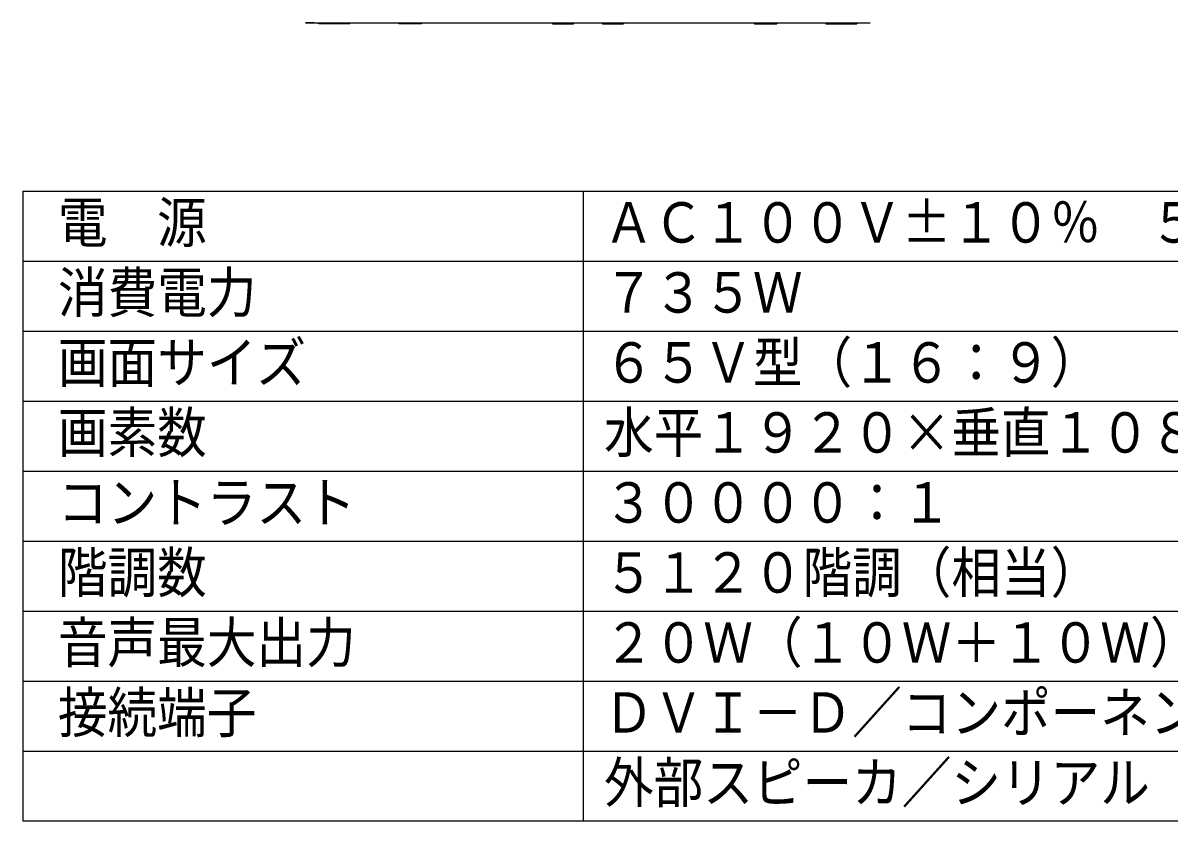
# Model space of a CAD drawing. Units: millimetres, scale not verified. Extents: x -63 to 63, y -57 to 57.
# Drawn here: x -62.5 to 19.4, y -56.5 to 0.5 of the extents above; entities that cross this region are included whole.
import ezdxf
from ezdxf.enums import TextEntityAlignment as Align

# ---------------------------------------------------------------- set-up
doc = ezdxf.new("R2010")
doc.units = ezdxf.units.MM
doc.header["$LTSCALE"] = 0.190236
for name, color, linetype in [('0-0_MOJI1', 2, 'Continuous'), ('0-1_WAKU', 1, 'Continuous'), ('0-2_GAIKEI', 7, 'Continuous'), ('0-3_S1', 7, 'Continuous')]:
    doc.layers.add(name, color=color, linetype=linetype)
doc.styles.add('ＭＳ ゴシック', font='')
doc.styles.get('ＭＳ ゴシック').set_extended_font_data('MS Gothic')

msp = doc.modelspace()

# ---------------------------------------------------------------- linework, layer by layer
at = {"layer": '0-1_WAKU', "color": 4}
for p, q in [((-62.5001, -11.5), (62.5001, -11.5)), ((-62.5001, -11.5), (-62.5001, -56.5001)), ((-22.5, -11.5), (-22.5, -56.5001)), ((62.5001, -56.5001), (-62.5001, -56.5001))]:
    msp.add_line(p, q, dxfattribs=at)
at = {"layer": '0-1_WAKU'}
for p, q in [((-62.5001, -16.5), (62.5001, -16.5)), ((-62.5001, -21.5), (62.5001, -21.5)), ((-62.5001, -26.5), (62.5001, -26.5)), ((-62.5001, -31.5001), (62.5001, -31.5001)), ((-62.5001, -36.5001), (62.5001, -36.5001)), ((-62.5001, -41.5001), (62.5001, -41.5001)), ((-62.5001, -46.5001), (62.5001, -46.5001)), ((-62.5001, -51.5001), (62.5001, -51.5001))]:
    msp.add_line(p, q, dxfattribs=at)
at = {"layer": '0-2_GAIKEI'}
for p, q in [((-42.0218, 0.5044), (-42.3125, 0.5044)), ((-42.0218, 0.5044), (-42.3125, 0.5044)), ((-41.7085, 0.5044), (-42.0215, 0.5044)), ((-41.7085, 0.5044), (-42.0209, 0.5044))]:
    msp.add_line(p, q, dxfattribs=at)
at = {"layer": '0-2_GAIKEI', "color": 1}
for p, q in [((-41.3648, 0.4377), (-41.3648, 0.5044)), ((-39.8648, 0.4377), (-41.3648, 0.4377)), ((-39.8648, 0.4377), (-39.8648, 0.5044)), ((-39.1485, 0.4377), (-39.8648, 0.4377)), ((-39.1485, 0.4377), (-39.1485, 0.5044)), ((-35.6518, 0.4377), (-35.6518, 0.5044)), ((-34.1518, 0.4377), (-35.6518, 0.4377)), ((-34.1518, 0.4377), (-34.1518, 0.5044)), ((-34.0389, 0.4377), (-34.1518, 0.4377)), ((-34.0389, 0.4377), (-34.0389, 0.5044)), ((-24.6828, 0.5044), (-24.6828, 0.4377)), ((-24.6828, 0.4377), (-23.1828, 0.4377)), ((-23.1828, 0.5044), (-23.1828, 0.4377)), ((-19.6161, 0.5044), (-19.6161, 0.4377)), ((-10.26, 0.5044), (-10.26, 0.4377)), ((-10.26, 0.4377), (-10.1471, 0.4377)), ((-10.1471, 0.5044), (-10.1471, 0.4377)), ((-10.1471, 0.4377), (-8.6471, 0.4377)), ((-8.6471, 0.5044), (-8.6471, 0.4377)), ((-5.1504, 0.5044), (-5.1504, 0.4377)), ((-5.1504, 0.4377), (-4.4341, 0.4377)), ((-4.4341, 0.5044), (-4.4341, 0.4377)), ((-4.4341, 0.4377), (-2.9341, 0.4377)), ((-2.9341, 0.5044), (-2.9341, 0.4377))]:
    msp.add_line(p, q, dxfattribs=at)
msp.add_lwpolyline([(-21.1161, 0.5044), (-21.1161, 0.4377), (-19.6161, 0.4377)], dxfattribs=at)
at = {"layer": '0-3_S1'}
msp.add_line((-42.3125, 0.5044), (-1.986, 0.5044), dxfattribs=at)

# ---------------------------------------------------------------- texts
at = {"layer": '0-0_MOJI1', "style": 'ＭＳ ゴシック', "width": 0.9}
for s, p in [('電  源', (-60.0001, -16.0551)), ('ＡＣ１００Ｖ±１０％\u3000５０Ｈｚ／６０Ｈｚ', (-21, -16.0551)), ('消費電力', (-60.0001, -21.0552)), ('７３５Ｗ', (-21, -21.0552)), ('画面サイズ', (-60.0001, -26.0552)), ('６５Ｖ型（１６：９）', (-21, -26.0552)), ('画素数', (-60.0001, -31.0552)), ('水平１９２０×垂直１０８０\u3000画素', (-21, -31.0552)), ('コントラスト', (-60.0001, -36.0552)), ('３００００：１', (-21, -36.0552)), ('５１２０階調（相当）', (-21, -41.0552)), ('階調数', (-60.0001, -41.0552)), ('音声最大出力', (-60.0001, -46.0552)), ('２０Ｗ（１０Ｗ＋１０Ｗ）', (-21, -46.0552)), ('接続端子', (-60.0001, -51.0552)), ('ＤＶＩ－Ｄ／コンポーネントビデオ／ＰＣ', (-21, -51.0552)), ('外部スピーカ／シリアル', (-21, -56.0552))]:
    msp.add_text(s, height=2.887, dxfattribs=at).set_placement(p, align=Align.BOTTOM_LEFT)

doc.saveas('drawing.dxf')
